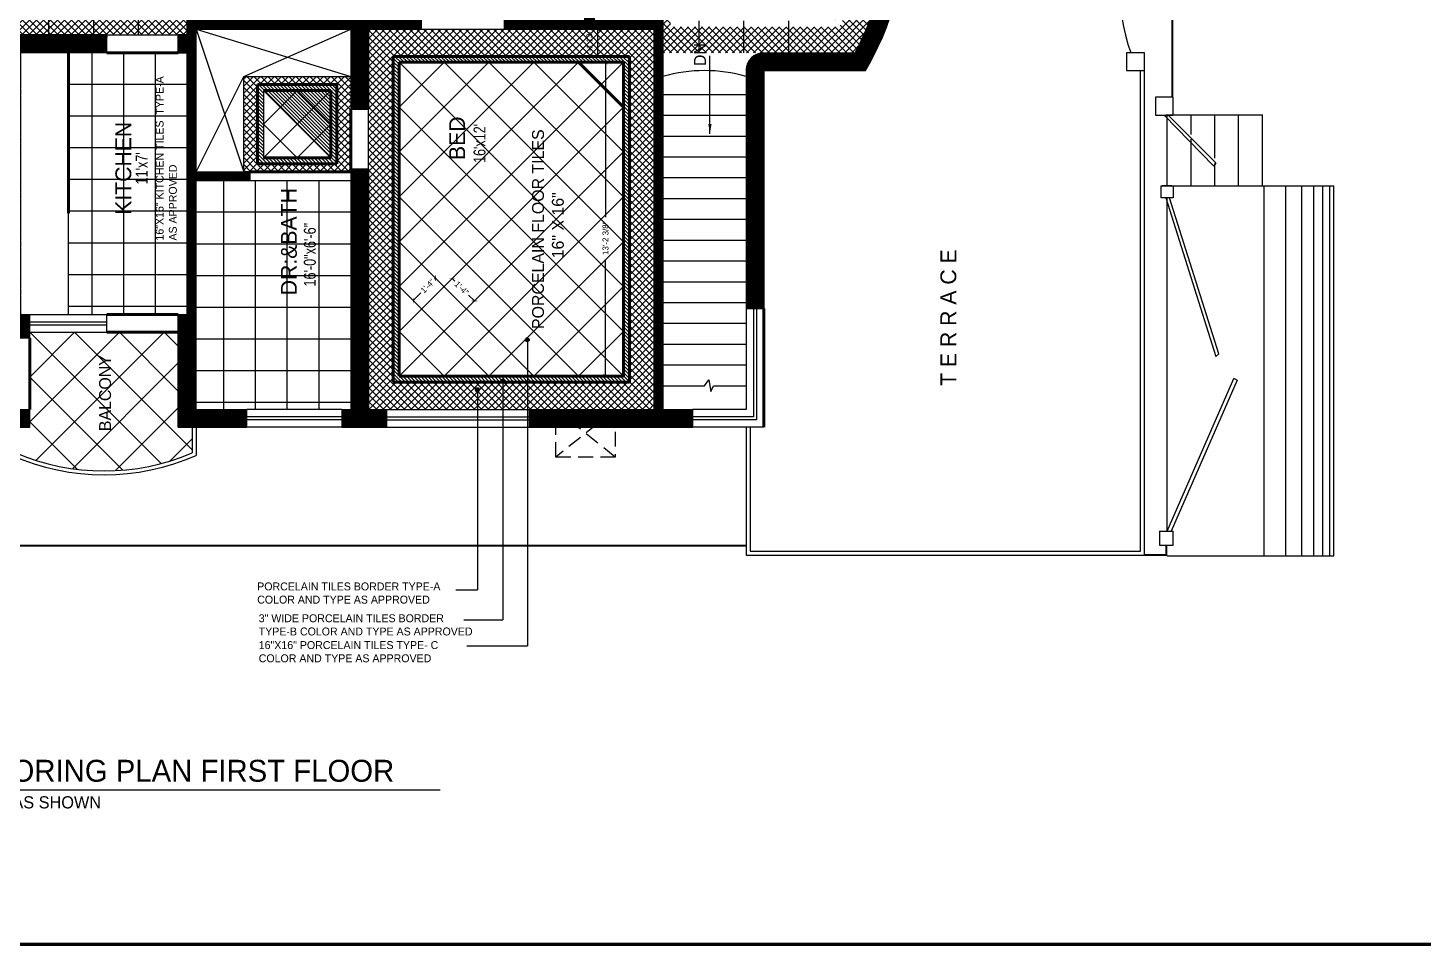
# Model space of a CAD drawing. Extents: x 10753 to 18704, y -5361 to 1140.
# Drawn here: x 14517 to 15221, y -713 to -250 of the extents above; entities that cross this region are included whole.
import ezdxf

# ---------------------------------------------------------------- set-up
doc = ezdxf.new("R2010")
doc.units = 0
doc.header["$LTSCALE"] = 30
doc.header["$MEASUREMENT"] = 0
doc.header["$PDMODE"] = 3
doc.linetypes.add('HIDDEN', pattern=[0.375, 0.25, -0.125])
doc.layers.get('0').update_dxf_attribs({"linetype": 'CONTINUOUS'})
doc.layers.get('DEFPOINTS').update_dxf_attribs({"linetype": 'CONTINUOUS'})
for name, color, linetype in [('CEILING SECTION', 33, 'CONTINUOUS'), ('FLOORING', 194, 'CONTINUOUS'), ('Flooring border', 194, 'CONTINUOUS'), ('hatch layer', 254, 'CONTINUOUS'), ('PL', 7, 'CONTINUOUS'), ('SLINE', 3, 'CONTINUOUS'), ('stairs terrace', 1, 'CONTINUOUS'), ('TEXT', 13, 'CONTINUOUS'), ('WALL', 2, 'CONTINUOUS'), ('Walls Hatch', 51, 'CONTINUOUS'), ('WINDOW', 5, 'CONTINUOUS'), ('WL', 9, 'CONTINUOUS')]:
    doc.layers.add(name, color=color, linetype=linetype)
doc.styles.add('EE', font='eurr____.ttf')
doc.styles.add('SMALL-DIM', font='stylu.ttf', dxfattribs={"height": 2})
doc.styles.get("Standard").update_dxf_attribs({"font": 'stylu.ttf', "height": 3})
doc.dimstyles.new('D1', dxfattribs={"dimtxt": 6, "dimasz": 5, "dimexe": 1, "dimexo": 2, "dimgap": 1, "dimtad": 1, "dimdec": 4, "dimzin": 3, "dimdsep": 46, "dimlunit": 4, "dimtxsty": 'Standard', "dimcen": 3, "dimclrd": 7, "dimclre": 7, "dimclrt": 2, "dimadec": 0, "dimazin": 0, "dimtfac": 1, "dimtdec": 4, "dimtofl": 0, "dimtmove": 2, "dimatfit": 3, "dimfxl": 1, "dimfrac": 2, "dimtolj": 1, "dimtzin": 1, "dimarcsym": 0})
pattern_1 = [(135, (18961.954, -16923.3047), (-1.76776695, -1.76776695), []), (225, (18961.954, -16923.3047), (1.76776695, -1.76776695), [])]
pattern_2 = [(135, (18961.9539, -16923.3047), (-0.88388348, -0.88388348), [])]

# ---------------------------------------------------------------- blocks, each defined once
blk = doc.blocks.new('WINDOW')
for p, q in [((12, 0), (0, 0)), ((12, -3.75), (0, -3.75)), ((12, -5.25), (0, -5.25)), ((12, -9), (0, -9))]:
    blk.add_line(p, q)
blk = doc.blocks.new('ACP')
at = {"layer": 'stairs terrace', "linetype": 'HIDDEN'}
for p, q in [((-3, 27), (27, 3)), ((-3, 3), (27, 27)), ((-3, 3), (-3, 27)), ((-3, 27), (27, 27)), ((27, 27), (27, 3))]:
    blk.add_line(p, q, dxfattribs=at)
blk = doc.blocks.new('_ArchTick')
at = {"color": 0, "linetype": 'ByBlock', "const_width": 0.15}
blk.add_lwpolyline([(-0.5, -0.5), (0.5, 0.5)], dxfattribs=at)
blk = doc.blocks.new('*D344')
at = {"layer": 'DEFPOINTS', "color": 0, "transparency": 16777216}
for p in [(14722.73, -376.31), (14726.99, -380.56), (14715.67, -391.88)]:
    blk.add_point(p, dxfattribs=at)
at = {"layer": 'TEXT', "color": 4, "lineweight": -2, "transparency": 16777216}
for p, q in [((14722.73, -376.31), (14722.02, -375.6)), ((14722.73, -376.31), (14722.23, -376.8)), ((14711.41, -387.62), (14710.71, -386.91)), ((14711.41, -387.62), (14715.22, -383.81))]:
    blk.add_line(p, q, dxfattribs=at)
at = {"layer": 'TEXT', "color": 4, "lineweight": -2, "transparency": 16777216, "xscale": 2, "yscale": 2, "zscale": 2}
for p, rotation in [((14722.73, -376.31), 44.99999999997237), ((14711.41, -387.62), 224.9999999999724)]:
    blk.add_blockref('_ArchTick', p, dxfattribs=dict(at, rotation=rotation))
at = {"layer": 'TEXT', "color": 4, "transparency": 16777216, "insert": (14718.73, -380.31), "char_height": 3, "attachment_point": 5, "rotation": 45}
blk.add_mtext('\\A1;1\'-4"', dxfattribs=at)
blk = doc.blocks.new('*D345')
at = {"layer": 'DEFPOINTS', "color": 0, "transparency": 16777216}
for p in [(14726.99, -380.56), (14738.3, -391.88), (14742.33, -387.85)]:
    blk.add_point(p, dxfattribs=at)
at = {"layer": 'TEXT', "color": 4, "lineweight": -2, "transparency": 16777216}
for p, q in [((14731.02, -376.53), (14731.72, -375.83)), ((14731.02, -376.53), (14732.39, -377.91)), ((14742.33, -387.85), (14739.4, -384.92)), ((14742.33, -387.85), (14743.04, -387.14))]:
    blk.add_line(p, q, dxfattribs=at)
at = {"layer": 'TEXT', "color": 4, "lineweight": -2, "transparency": 16777216, "xscale": 2, "yscale": 2, "zscale": 2}
for p, rotation in [((14731.02, -376.53), 135.0000000000276), ((14742.33, -387.85), 315.0000000000276)]:
    blk.add_blockref('_ArchTick', p, dxfattribs=dict(at, rotation=rotation))
at = {"layer": 'TEXT', "color": 4, "transparency": 16777216, "insert": (14735.9, -381.41), "char_height": 3, "attachment_point": 5, "rotation": 315}
blk.add_mtext('\\A1;1\'-4"', dxfattribs=at)
blk = doc.blocks.new('*D346')
at = {"layer": 'DEFPOINTS', "color": 0, "transparency": 16777216}
for p in [(14812.03, -267.43), (14808.49, -425.82), (14808.49, -425.82)]:
    blk.add_point(p, dxfattribs=at)
at = {"layer": 'TEXT', "color": 4, "lineweight": -2, "transparency": 16777216}
for p, q in [((14808.49, -267.43), (14807.49, -267.43)), ((14808.49, -267.43), (14808.49, -345.53)), ((14808.49, -425.82), (14808.49, -366.91)), ((14808.49, -425.82), (14807.49, -425.82))]:
    blk.add_line(p, q, dxfattribs=at)
at = {"layer": 'TEXT', "color": 4, "lineweight": -2, "transparency": 16777216, "xscale": 2, "yscale": 2, "zscale": 2}
for p, rotation in [((14808.49, -267.43), 90), ((14808.49, -425.82), 270)]:
    blk.add_blockref('_ArchTick', p, dxfattribs=dict(at, rotation=rotation))
at = {"layer": 'TEXT', "color": 4, "transparency": 16777216, "insert": (14808.49, -356.22), "char_height": 3, "attachment_point": 5, "rotation": 90}
blk.add_mtext('\\A1;13\'-2 3/8"', dxfattribs=at)
blk = doc.blocks.new('*D347')
at = {"layer": 'DEFPOINTS', "color": 0, "transparency": 16777216}
for p in [(14808.49, -250.62), (14804.42, -264.43), (14808.49, -264.43)]:
    blk.add_point(p, dxfattribs=at)
at = {"layer": 'TEXT', "color": 4, "lineweight": -2, "transparency": 16777216}
for p, q in [((14804.42, -250.62), (14803.42, -250.62)), ((14804.42, -250.62), (14804.42, -264.43)), ((14804.42, -264.43), (14803.42, -264.43))]:
    blk.add_line(p, q, dxfattribs=at)
at = {"layer": 'TEXT', "color": 4, "lineweight": -2, "transparency": 16777216, "xscale": 2, "yscale": 2, "zscale": 2}
for p, rotation in [((14804.42, -250.62), 90), ((14804.42, -264.43), 270)]:
    blk.add_blockref('_ArchTick', p, dxfattribs=dict(at, rotation=rotation))
at = {"layer": 'TEXT', "color": 4, "transparency": 16777216, "insert": (14800.38, -255.49), "char_height": 3, "attachment_point": 5, "rotation": 90}
blk.add_mtext('\\A1;1\'-1 13/16"', dxfattribs=at)

msp = doc.modelspace()

# ---------------------------------------------------------------- hatches: boundary and pattern name
at = {"layer": 'FLOORING'}
h = msp.add_hatch(dxfattribs=at)
h.set_pattern_fill('ANSI37', color=256, scale=20, angle=90)
h.set_pattern_definition(pattern_1)
edge = h.paths.add_edge_path()
edge.add_arc((14799.39221, -190.62299), 153, 376.68238281, 381.74447577)
edge.add_arc((14799.39221, -190.62299), 153, 381.74447577, 394.58406418)
edge.add_arc((14799.39221, -190.62299), 153, 394.58406418, 416.23339809)
edge.add_arc((14799.39221, -190.62299), 153, 416.23339809, 429.32298052)
edge.add_arc((14799.39221, -190.62299), 153, 429.32298052, 433.58291287)
edge.add_arc((14799.39221, -190.62299), 153, 433.58291287, 446.9893965)
edge.add_arc((14799.39221, -190.62299), 153, 446.9893965, 452.04672689)
edge.add_line((14793.92788, -37.7206), (14793.92788, -13.62299))
edge.add_line((14793.92788, -13.62299), (14679.42788, -13.62299))
edge.add_line((14679.42788, -13.62299), (14679.42788, -13.62299))
edge.add_line((14679.42788, -13.62299), (14681.42788, -13.62299))
edge.add_line((14681.42788, -13.62299), (14645.42788, -13.62299))
edge.add_line((14645.42788, -13.62299), (14647.42788, -13.62299))
edge.add_line((14647.42788, -13.62299), (14647.42788, -13.62299))
edge.add_line((14647.42788, -13.62299), (14532.92788, -13.62299))
edge.add_line((14532.92788, -13.62299), (14532.92788, -190.62299))
edge.add_line((14532.92788, -190.62299), (14519.42788, -190.62299))
edge.add_line((14519.42788, -190.62299), (14477.42788, -190.62299))
edge.add_line((14477.42788, -190.62299), (14475.92788, -190.62299))
edge.add_line((14475.92788, -190.62299), (14475.92788, -195.12299))
edge.add_line((14475.92788, -195.12299), (14475.92788, -237.12299))
edge.add_line((14475.92788, -237.12299), (14475.92788, -253.62299))
edge.add_line((14475.92788, -253.62299), (14556.92788, -253.62299))
edge.add_line((14556.92788, -253.62299), (14592.92788, -253.62299))
edge.add_line((14592.92788, -253.62299), (14597.42788, -253.62299))
edge.add_line((14597.42788, -253.62299), (14597.42788, -241.62299))
edge.add_line((14597.42788, -241.62299), (14706.39221, -241.62299))
edge.add_line((14706.39221, -241.62299), (14706.39221, -237.12299))
edge.add_line((14706.39221, -237.12299), (14715.39221, -237.12299))
edge.add_line((14715.39221, -237.12299), (14715.39221, -241.62299))
edge.add_line((14715.39221, -241.62299), (14757.39221, -241.62299))
edge.add_line((14757.39221, -241.62299), (14828.42788, -241.62299))
edge.add_line((14828.42788, -241.62299), (14828.42788, -239.62299))
edge.add_line((14828.42788, -239.62299), (14837.42788, -239.62299))
edge.add_line((14837.42788, -239.62299), (14837.42788, -262.60273))
edge.add_line((14837.42788, -262.60273), (14934.40301, -262.60273))
edge.add_arc((14799.39221, -190.62299), 153, 331.93611167, 345.26804738)
edge.add_arc((14799.39221, -190.62299), 153, 345.26804738, 358.10763578)
edge.add_arc((14799.39221, -190.62299), 153, 358.10763578, 363.16972875)
edge.add_arc((14799.39221, -190.62299), 153, 363.16972875, 376.68238281)
edge = h.paths.add_edge_path(flags=16)
edge.add_line((14926.61472, -249.50847), (14841.2025, -249.50847))
edge.add_line((14841.2025, -249.50847), (14841.2025, -226.88106))
edge.add_line((14841.2025, -226.88106), (14593.39307, -226.88106))
edge.add_line((14593.39307, -226.88106), (14593.39307, -238.19476))
edge.add_line((14593.39307, -238.19476), (14490.47754, -238.19476))
edge.add_line((14490.47754, -238.19476), (14490.47754, -198.25364))
edge.add_line((14490.47754, -198.25364), (14547.04608, -198.25364))
edge.add_line((14547.04608, -198.25364), (14547.04608, -28.54801))
edge.add_line((14547.04608, -28.54801), (14779.32025, -28.54801))
edge.add_line((14779.32025, -28.54801), (14779.32025, -50.71708))
edge.add_line((14779.32025, -50.71708), (14798.19541, -50.45973))
edge.add_arc((14799.68043, -190.45185), 140, -24.95036793, 90.60776229, ccw=False)
edge = h.paths.add_edge_path(flags=0)
edge.add_line((14924.68705, -246.50847), (14844.2025, -246.50847))
edge.add_line((14844.2025, -246.50847), (14844.2025, -223.88106))
edge.add_line((14844.2025, -223.88106), (14590.39307, -223.88106))
edge.add_line((14590.39307, -223.88106), (14590.39307, -235.19476))
edge.add_line((14590.39307, -235.19476), (14493.47754, -235.19476))
edge.add_line((14493.47754, -235.19476), (14493.47754, -201.25364))
edge.add_line((14493.47754, -201.25364), (14550.04608, -201.25364))
edge.add_line((14550.04608, -201.25364), (14550.04608, -31.54801))
edge.add_line((14550.04608, -31.54801), (14776.32025, -31.54801))
edge.add_line((14776.32025, -31.54801), (14776.32025, -53.75826))
edge.add_line((14776.32025, -53.75826), (14798.23175, -53.45951))
edge.add_arc((14799.68043, -190.45185), 137, -24.15285873, 90.6058743, ccw=False)
h.paths.add_polyline_path([(14923.39846, -201.25364), (14934.71217, -212.56735), (14900.77104, -246.50847), (14889.45733, -235.19476), (14878.14363, -246.50847), (14866.82992, -235.19476), (14855.51621, -246.50847), (14844.2025, -235.19476), (14855.51621, -223.88106), (14844.2025, -212.56735), (14832.88879, -223.88106), (14821.57508, -212.56735), (14810.26137, -223.88106), (14798.94767, -212.56735), (14787.63396, -223.88106), (14776.32025, -212.56735), (14765.00654, -223.88106), (14753.69283, -212.56735), (14742.37912, -223.88106), (14731.06542, -212.56735), (14719.75171, -223.88106), (14708.438, -212.56735), (14697.12429, -223.88106), (14685.81058, -212.56735), (14674.49687, -223.88106), (14663.18316, -212.56735), (14651.86946, -223.88106), (14640.55575, -212.56735), (14629.24204, -223.88106), (14617.92833, -212.56735), (14606.61462, -223.88106), (14595.30091, -212.56735), (14572.6735, -235.19476), (14561.35979, -223.88106), (14550.04608, -235.19476), (14538.73237, -223.88106), (14527.41866, -235.19476), (14516.10495, -223.88106), (14504.79125, -235.19476), (14493.47754, -223.88106), (14516.10495, -201.25364), (14527.41866, -212.56735), (14538.73237, -201.25364), (14550.04608, -212.56735), (14561.35979, -201.25364), (14550.04608, -189.93993), (14561.35979, -178.62622), (14550.04608, -167.31251), (14561.35979, -155.9988), (14550.04608, -144.6851), (14561.35979, -133.37139), (14550.04608, -122.05768), (14561.35979, -110.74397), (14550.04608, -99.43026), (14561.35979, -88.11655), (14550.04608, -76.80285), (14561.35979, -65.48914), (14550.04608, -54.17543), (14572.6735, -31.54801), (14583.9872, -42.86172), (14595.30091, -31.54801), (14606.61462, -42.86172), (14617.92833, -31.54801), (14629.24204, -42.86172), (14640.55575, -31.54801), (14651.86946, -42.86172), (14663.18316, -31.54801), (14674.49687, -42.86172), (14685.81058, -31.54801), (14697.12429, -42.86172), (14708.438, -31.54801), (14719.75171, -42.86172), (14731.06542, -31.54801), (14742.37912, -42.86172), (14753.69283, -31.54801), (14787.63396, -65.48914), (14798.94767, -54.17543), (14821.57508, -76.80285), (14832.88879, -65.48914), (14844.2025, -76.80285), (14855.51621, -65.48914), (14923.39846, -133.37139), (14912.08475, -144.6851), (14934.71217, -167.31251), (14923.39846, -178.62622), (14934.71217, -189.93993)], flags=0)
edge = h.paths.add_edge_path(flags=0)
edge.add_line((14892.36558, -192.84818), (14892.6404, -193.12299))
edge.add_line((14892.6404, -193.12299), (14841.01944, -193.12299))
edge.add_line((14841.01944, -193.12299), (14837.42788, -196.71455))
edge.add_line((14837.42788, -196.71455), (14837.42788, -197.62299))
edge.add_line((14837.42788, -197.62299), (14828.42788, -197.62299))
edge.add_line((14828.42788, -197.62299), (14828.42788, -190.62299))
edge.add_line((14828.42788, -190.62299), (14767.95974, -190.62299))
edge.add_arc((14767.95974, -184.62299), 6, 243.47102446, 270, ccw=False)
edge.add_line((14765.27984, -189.99125), (14715.39498, -189.93993))
edge.add_arc((14799.39221, -190.62299), 84, 179.53408239, 180)
edge.add_line((14715.39221, -190.62299), (14715.39221, -195.12299))
edge.add_line((14715.39221, -195.12299), (14706.39221, -195.12299))
edge.add_line((14706.39221, -195.12299), (14706.39221, -190.62299))
edge.add_arc((14799.39221, -190.62299), 93, -1.37103083, 180, ccw=False)
edge = h.paths.add_edge_path(flags=0)
edge.add_line((14762.03923, -183.64051), (14739.43085, -179.41427))
edge.add_arc((14799.39221, -190.62299), 61, 137.64705882, 169.41176471, ccw=False)
edge.add_line((14754.31266, -149.52756), (14771.30987, -165.02256))
edge.add_arc((14799.39221, -190.62299), 38, 137.64705882, 169.41176471)
h = msp.add_hatch(dxfattribs=at)
h.set_pattern_fill('ANSI37', color=256, scale=20, angle=90)
h.set_pattern_definition(pattern_1)
h.paths.add_polyline_path([(14715.39221, -250.62299), (14689.21474, -250.62299), (14688.92788, -250.90985), (14688.92788, -291.12299), (14688.92788, -321.12299), (14688.92788, -442.62299), (14697.92788, -442.62299), (14769.92788, -442.62299), (14832.92788, -442.62299), (14832.92788, -250.62299), (14757.39221, -250.62299)])
h.paths.add_polyline_path([(14820.49643, -264.42703), (14820.49643, -428.81895), (14701.35934, -428.81895), (14701.35934, -264.42703)], flags=16)
h.paths.add_polyline_path([(14817.49643, -267.42703), (14817.49643, -425.81895), (14704.35934, -425.81895), (14704.35934, -267.42703)], flags=0)
h.paths.add_polyline_path([(14726.98676, -267.42703), (14738.30047, -278.74074), (14749.61418, -267.42703), (14760.92788, -278.74074), (14772.24159, -267.42703), (14783.5553, -278.74074), (14794.86901, -267.42703), (14817.49643, -290.05445), (14806.18272, -301.36816), (14817.49643, -312.68187), (14806.18272, -323.99558), (14817.49643, -335.30929), (14806.18272, -346.62299), (14817.49643, -357.9367), (14806.18272, -369.25041), (14817.49643, -380.56412), (14806.18272, -391.87783), (14817.49643, -403.19154), (14794.86901, -425.81895), (14783.5553, -414.50524), (14772.24159, -425.81895), (14760.92788, -414.50524), (14749.61418, -425.81895), (14738.30047, -414.50524), (14726.98676, -425.81895), (14704.35934, -403.19154), (14715.67305, -391.87783), (14704.35934, -380.56412), (14715.67305, -369.25041), (14704.35934, -357.9367), (14715.67305, -346.62299), (14704.35934, -335.30929), (14715.67305, -323.99558), (14704.35934, -312.68187), (14715.67305, -301.36816), (14704.35934, -290.05445)], flags=0)
h = msp.add_hatch(dxfattribs=at)
h.set_pattern_fill('ANSI31', color=256, scale=10, angle=90)
h.set_pattern_definition(pattern_2)
h.paths.add_polyline_path([(14704.35934, -267.42703), (14704.35934, -425.81895), (14817.49643, -425.81895), (14817.49643, -267.42703)], flags=16)
h.paths.add_polyline_path([(14701.35934, -264.42703), (14701.35934, -428.81895), (14820.49643, -428.81895), (14820.49643, -264.42703)])
h = msp.add_hatch(dxfattribs=at)
h.set_pattern_fill('ANSI37', color=256, scale=20, angle=90)
h.set_pattern_definition(pattern_1)
h.paths.add_polyline_path([(14625.92788, -322.62299), (14625.92788, -274.62299), (14679.92788, -274.62299), (14679.92788, -322.62299)])
h.paths.add_polyline_path([(14632.95734, -278.6524), (14632.95734, -318.59359), (14672.89843, -318.59359), (14672.89843, -278.6524)], flags=16)
h = msp.add_hatch(dxfattribs=at)
h.set_pattern_fill('ANSI31', color=256, scale=10, angle=90)
h.set_pattern_definition(pattern_2)
h.paths.add_polyline_path([(14632.95734, -278.6524), (14632.95734, -318.59359), (14672.89843, -318.59359), (14672.89843, -278.6524)])
edge = h.paths.add_edge_path(flags=16)
edge.add_line((14635.95734, -281.6524), (14635.95734, -315.59359))
edge.add_line((14635.95731, -315.59359), (14669.89846, -315.59359))
edge.add_line((14669.89843, -281.6524), (14669.89843, -315.59359))
edge.add_line((14635.95727, -281.6524), (14669.8985, -281.6524))
h = msp.add_hatch(color=0, dxfattribs=at)
h.dxf.hatch_style = 1
h.paths.add_polyline_path([(14768.96461, -408.45626, 1), (14768.96461, -406.46852, 1)])
h = msp.add_hatch(color=0, dxfattribs=at)
h.dxf.hatch_style = 1
h.paths.add_polyline_path([(14756.70854, -429.20852, 1), (14756.70854, -427.22078, 1)])
h = msp.add_hatch(color=0, dxfattribs=at)
h.dxf.hatch_style = 1
h.paths.add_polyline_path([(14743.82027, -433.64145, 1), (14743.82027, -431.65372, 1)])
at = {"layer": 'Walls Hatch', "linetype": 'Continuous'}
h = msp.add_hatch(dxfattribs=at)
h.set_pattern_fill('ANSI31', color=51, angle=90)
h.set_pattern_definition([(135, (15108.82193, -18781.64388), (-0.08838834765, -0.08838834765), [])])
h.paths.add_polyline_path([(14229.92788, -451.62299), (14325.92788, -451.62299), (14325.92788, -442.62299), (14300.42788, -442.62299), (14300.42788, -396.12299), (14267.42788, -396.12299), (14267.42788, -400.62299), (14295.92788, -400.62299), (14295.92788, -442.62299), (14238.92788, -442.62299), (14238.92788, -400.62299), (14243.42788, -400.62299), (14243.42788, -396.12299), (14229.92788, -396.12299)], flags=17)
h.paths.add_polyline_path([(14238.92788, -283.2739), (14229.92788, -283.2739), (14229.92788, -339.12299), (14295.92788, -339.12299), (14295.92788, -343.62299), (14300.42788, -343.62299), (14300.42788, -339.12299), (14444.42788, -339.12299), (14444.42788, -381.12299), (14444.42788, -442.62299), (14418.432, -442.62299), (14418.432, -451.62299), (14444.42788, -451.62299), (14517.92788, -451.62299), (14517.92788, -442.62299), (14448.92788, -442.62299), (14448.92788, -339.12299), (14508.92788, -339.12299), (14508.92788, -406.5555), (14517.92788, -406.5555), (14517.92788, -394.62299), (14513.42788, -394.62299), (14513.42788, -262.62299), (14556.92788, -262.62299), (14556.92788, -253.62299), (14475.92788, -253.62299), (14475.92788, -237.12299), (14466.92788, -237.12299), (14466.92788, -253.62299), (14462.42582, -253.62299), (14462.42582, -262.62299), (14508.92788, -262.62299), (14508.92788, -334.62299), (14427.92788, -334.62299), (14427.92788, -262.62299), (14432.42582, -262.62299), (14432.42582, -253.62299), (14418.92788, -253.62299), (14418.92788, -334.62299), (14238.92788, -334.62299)])
h.paths.add_polyline_path([(14229.92788, -279.12299), (14229.92788, -283.2739), (14238.92788, -283.2739), (14238.92788, -279.12299)], flags=17)
h.paths.add_polyline_path([(14343.92788, -181.62299), (14343.92788, -61.62299), (14330.42788, -61.62299), (14330.42788, -66.12299), (14334.92788, -66.12299), (14334.92788, -162.12299), (14238.92788, -162.12299), (14238.92788, -153.12299), (14229.92788, -153.12299), (14229.92788, -195.12299), (14238.92788, -195.12299), (14238.92788, -166.62299), (14334.92788, -166.62299), (14334.92788, -190.62299), (14466.92788, -190.62299), (14466.92788, -195.12299), (14475.92788, -195.12299), (14475.92788, -190.62299), (14477.42788, -190.62299), (14477.42788, -181.62299)])
h.paths.add_polyline_path([(14532.92788, -13.62299), (14591.42788, -13.62299), (14591.42788, -4.62299), (14523.92788, -4.62299), (14523.92788, -13.62299), (14523.92788, -181.62299), (14519.42788, -181.62299), (14519.42788, -190.62299), (14532.92788, -190.62299)])
h.paths.add_polyline_path([(14433.06431, 10.37701), (14433.06431, 19.37701), (14229.92788, 19.37701), (14229.92788, -105.12299), (14238.92788, -105.12299), (14238.92788, -66.12299), (14300.42788, -66.12299), (14300.42788, -61.62299), (14238.92788, -61.62299), (14238.92788, -61.62213), (14238.91457, -61.60882), (14238.92788, -61.59551), (14238.92788, -44.65157), (14238.91457, -44.63825), (14238.92788, -44.62494), (14238.92788, -27.681), (14238.91457, -27.66769), (14238.92788, -27.65438), (14238.92788, 10.37701), (14334.92788, 10.37701), (14334.92788, -16.62299), (14343.92788, -16.62299), (14343.92788, 10.37701)])
h.paths.add_polyline_path([(14436.92788, 19.37701), (14433.06431, 19.37701), (14433.06431, 10.37701), (14436.92788, 10.37701)])
h.paths.add_polyline_path([(14601.92788, -327.12299), (14628.92788, -327.12299), (14628.92788, -322.62299), (14601.92788, -322.62299), (14601.92788, -250.62299), (14679.92788, -250.62299), (14679.92788, -291.12299), (14688.92788, -291.12299), (14688.92788, -250.62299), (14715.39221, -250.62299), (14715.39221, -237.12299), (14706.39221, -237.12299), (14706.39221, -241.62299), (14597.42788, -241.62299), (14597.42788, -253.62299), (14592.92788, -253.62299), (14592.92788, -262.62299), (14597.42788, -262.62299), (14597.42788, -394.62299), (14592.92788, -394.62299), (14592.92788, -451.62299), (14627.42788, -451.62299), (14627.42788, -442.62299), (14601.92788, -442.62299)])
h.paths.add_polyline_path([(14679.92788, -442.62299), (14675.42788, -442.62299), (14675.42788, -451.62299), (14697.92788, -451.62299), (14697.92788, -442.62299), (14688.92788, -442.62299), (14688.92788, -321.12299), (14679.92788, -321.12299)], flags=17)
h.paths.add_polyline_path([(14837.42788, -239.62299), (14828.42788, -239.62299), (14828.42788, -241.62299), (14757.39221, -241.62299), (14757.39221, -250.62299), (14832.92788, -250.62299), (14832.92788, -442.62299), (14769.92788, -442.62299), (14769.92788, -451.62299), (14852.42788, -451.62299), (14852.42788, -442.62299), (14837.42788, -442.62299)])
h.paths.add_polyline_path([(14888.42788, -271.60273), (14939.70002, -271.60273, 0.066681892), (14956.06663, -231.81916), (14947.3625, -229.53049, -0.058237248), (14934.40301, -262.60273), (14888.42788, -262.60273, 0.414213562), (14879.42788, -271.60273), (14879.42788, -391.62299), (14888.42788, -391.62299)])
h.paths.add_polyline_path([(14952.30876, -195.67536), (14961.30386, -195.97255, 0.02209114), (14961.14437, -181.66537), (14952.15813, -182.16301, -0.02209114)])
h.paths.add_polyline_path([(14945.95256, -146.7019), (14954.57376, -144.1183, 0.02209114), (14949.86514, -130.6072, 0.056081958), (14932.76588, -98.6694, 0.094745019), (14889.43361, -55.951), (14884.43131, -63.43278, -0.094745019), (14925.35623, -103.77793, -0.056081958), (14941.50553, -133.94141, -0.02209114)])
h.paths.add_polyline_path([(14856.59435, -39.05811, 0.018581867), (14845.18267, -35.22919), (14842.63876, -43.86218, -0.018581867), (14853.41645, -47.47838)])
h.paths.add_polyline_path([(14793.92788, -37.7206, -0.022070349), (14807.42788, -37.83416), (14807.42788, -28.82241, 0.006949214), (14802.92788, -28.66158), (14802.92788, -4.62299), (14735.42788, -4.62299), (14735.42788, -13.62299), (14793.92788, -13.62299)])
h.paths.add_polyline_path([(14883.36839, -188.62299), (14828.42788, -188.62299), (14828.42788, -197.62299), (14837.42788, -197.62299), (14837.42788, -193.12299), (14892.3586, -193.12299, 1.013533646), (14706.39221, -190.62299), (14706.39221, -195.12299), (14715.39158, -195.12299, -1.014264479)])
h.paths.add_polyline_path([(14803.66493, -268.71939), (14803.66493, -243.34018), (14796.71398, -243.34018), (14796.71398, -268.71939)], flags=25)

# ---------------------------------------------------------------- linework, layer by layer
at = {"linetype": 'Continuous'}
for p, q in [((14769.03468, -408.55741), (14769.03468, -561.96725)), ((14756.70854, -429.20852), (14756.70854, -548.80299)), ((14743.82027, -433.64145), (14743.82027, -533.56018)), ((14732.87892, -533.56018), (14743.82027, -533.56018)), ((14737.03923, -548.80299), (14756.70854, -548.80299)), ((14738.42604, -561.96725), (14769.03468, -561.96725))]:
    msp.add_line(p, q, dxfattribs=at)
for centre in [(14768.96461, -407.46239), (14756.70854, -428.21465), (14743.82027, -432.64758)]:
    msp.add_circle(centre, 0.99387, dxfattribs=at)
at = {"layer": 'CEILING SECTION', "color": 1}
for p, q in [((15085.91257, -285.01856), (15085.91257, -294.01856)), ((15094.91257, -285.01856), (15085.91257, -285.01856)), ((15094.91257, -294.01856), (15094.91257, -285.01856)), ((15094.91257, -294.01856), (15094.91257, -285.1687)), ((15085.91257, -294.01856), (15094.91257, -294.01856)), ((15090.41257, -294.01856), (15115.49699, -319.84049)), ((15116.46995, -318.09311), (15092.4133, -294.01856)), ((15116.46995, -318.09311), (15115.49699, -319.84049)), ((15088.91257, -335.74454), (15088.91257, -329.74454)), ((15088.91257, -329.74454), (15094.91257, -329.74454)), ((15094.1577, -329.74454), (15089.43036, -329.74454)), ((15094.91257, -329.74454), (15094.91257, -335.74454)), ((15091.91257, -335.74454), (15088.91257, -335.74454)), ((15094.1577, -335.74454), (15089.66745, -335.74454)), ((15091.1577, -335.74454), (15116.44649, -415.84745)), ((15094.91257, -335.74454), (15091.91257, -335.74454)), ((15117.92662, -414.50237), (15092.97668, -335.74454)), ((15117.92662, -414.50237), (15116.44649, -415.84745)), ((15091.88966, -504.03681), (15125.44631, -427.03063)), ((15127.27979, -427.8296), (15093.91257, -504.03681)), ((15127.27979, -427.8296), (15125.44631, -427.03063)), ((15087.92788, -504.03681), (15087.92788, -511.03681)), ((15087.92788, -504.03681), (15094.91257, -504.03681)), ((15094.91257, -511.03681), (15094.91257, -504.03681)), ((15087.92788, -511.03681), (15094.92788, -511.03681))]:
    msp.add_line(p, q, dxfattribs=at)
at = {"layer": 'CEILING SECTION'}
msp.add_line((15094.91257, -294.01856), (15091.2345, -294.01856), dxfattribs=at)
at = {"layer": 'CEILING SECTION', "color": 8}
for p, q in [((15091.91257, -329.74454), (15091.91257, -293.86842)), ((15092.14515, -293.86842), (15139.91257, -293.86842)), ((15103.91257, -303.87513), (15103.91257, -293.86842)), ((15115.91257, -315.88406), (15115.91257, -293.86842)), ((15127.91257, -329.74454), (15127.91257, -293.86842)), ((15139.91257, -329.74454), (15139.91257, -293.86842)), ((15103.91257, -329.74454), (15103.91257, -306.22124)), ((15115.91257, -329.74454), (15115.91257, -318.57405)), ((15094.53514, -329.74454), (15175.88966, -329.74454)), ((15140.88966, -516.49263), (15140.88966, -329.74454)), ((15151.72586, -516.49263), (15151.72586, -329.74454)), ((15159.76758, -516.49263), (15159.76758, -329.74454)), ((15165.88966, -516.49263), (15165.88966, -329.74454)), ((15170.44478, -516.49263), (15170.44478, -329.74454)), ((15174.01889, -516.49263), (15174.01889, -329.74454)), ((15175.88966, -516.49263), (15175.88966, -329.74454)), ((15091.88966, -503.88666), (15091.88966, -335.74454)), ((15091.91257, -516.49263), (15175.88966, -516.49263))]:
    msp.add_line(p, q, dxfattribs=at)
at = {"layer": 'FLOORING'}
for p, q in [((14527.41866, -235.19476), (14527.41866, -253.62299)), ((14550.04608, -235.19476), (14550.04608, -253.62299)), ((14572.6735, -235.19476), (14572.6735, -253.62299)), ((14715.39221, -250.62299), (14757.39221, -250.62299)), ((14855.51621, -246.50847), (14855.51621, -262.60273)), ((14878.14363, -246.50847), (14878.14363, -262.60273)), ((14900.77104, -246.50847), (14900.77104, -262.60273)), ((14556.92788, -253.62299), (14592.92788, -253.62299)), ((14549.42788, -394.62299), (14549.42788, -262.62299)), ((14597.42788, -262.62299), (14556.92788, -262.62299)), ((14565.42788, -394.62299), (14565.42788, -262.62299)), ((14581.42788, -394.62299), (14581.42788, -262.62299)), ((14817.49643, -380.56412), (14704.35934, -267.42703)), ((14817.49643, -267.42703), (14704.35934, -380.56412)), ((14794.86901, -267.42703), (14704.35934, -357.9367)), ((14772.24159, -267.42703), (14704.35934, -335.30929)), ((14749.61418, -267.42703), (14704.35934, -312.68187)), ((14726.98676, -267.42703), (14704.35934, -290.05445)), ((14817.49643, -357.9367), (14726.98676, -267.42703)), ((14817.49643, -335.30929), (14749.61418, -267.42703)), ((14817.49643, -312.68187), (14772.24159, -267.42703)), ((14597.42788, -278.62299), (14537.42788, -278.62299)), ((14669.89845, -315.59358), (14635.95732, -281.65245)), ((14669.89845, -281.65245), (14635.95732, -315.59358)), ((14652.92788, -281.65245), (14635.95732, -298.62301)), ((14635.95734, -281.6524), (14635.95734, -315.59359)), ((14669.89845, -298.62301), (14652.92788, -281.65245)), ((14597.42788, -294.62299), (14537.42788, -294.62299)), ((14688.92788, -321.12299), (14688.92788, -291.12299)), ((14817.49643, -403.19154), (14704.35934, -290.05445)), ((14817.49643, -290.05445), (14704.35934, -403.19154)), ((14652.92788, -315.59358), (14635.95732, -298.62301)), ((14669.89845, -298.62301), (14652.92788, -315.59358)), ((14597.42788, -310.62299), (14537.42788, -310.62299)), ((14817.49643, -425.81895), (14704.35934, -312.68187)), ((14817.49643, -312.68187), (14704.35934, -425.81895)), ((14597.42788, -326.62299), (14537.42788, -326.62299)), ((14615.92788, -442.62299), (14615.92788, -327.12299)), ((14628.92788, -327.12299), (14679.92788, -327.12299)), ((14631.92788, -442.62299), (14631.92788, -327.12299)), ((14647.92788, -442.62299), (14647.92788, -327.12299)), ((14663.92788, -442.62299), (14663.92788, -327.12299)), ((14794.86901, -425.81895), (14704.35934, -335.30929)), ((14817.49643, -335.30929), (14726.98676, -425.81895)), ((14597.42788, -342.62299), (14537.42788, -342.62299)), ((14679.92788, -343.12299), (14601.92788, -343.12299)), ((14597.42788, -358.62299), (14537.42788, -358.62299)), ((14772.24159, -425.81895), (14704.35934, -357.9367)), ((14817.49643, -357.9367), (14749.61418, -425.81895)), ((14679.92788, -359.12299), (14601.92788, -359.12299)), ((14597.42788, -374.62299), (14537.42788, -374.62299)), ((14679.92788, -375.12299), (14601.92788, -375.12299)), ((14749.61418, -425.81895), (14704.35934, -380.56412)), ((14817.49643, -380.56412), (14772.24159, -425.81895)), ((14597.42788, -390.62299), (14537.42788, -390.62299)), ((14679.92788, -391.12299), (14601.92788, -391.12299)), ((14584.18962, -469.88473), (14517.92788, -403.62299)), ((14563.18272, -403.62299), (14517.92788, -448.87783)), ((14540.5553, -403.62299), (14517.92788, -426.25041)), ((14585.81014, -403.62299), (14521.15661, -468.27652)), ((14599.92788, -462.99558), (14540.5553, -403.62299)), ((14592.92788, -433.36816), (14563.18272, -403.62299)), ((14592.92788, -410.74074), (14585.81014, -403.62299)), ((14679.92788, -407.12299), (14601.92788, -407.12299)), ((14726.98676, -425.81895), (14704.35934, -403.19154)), ((14817.49643, -403.19154), (14794.86901, -425.81895)), ((14592.92788, -419.13266), (14539.56184, -472.49871)), ((14564.90097, -473.22349), (14517.92788, -426.25041)), ((14679.92788, -423.12299), (14601.92788, -423.12299)), ((14592.92788, -441.76008), (14561.21384, -473.47413)), ((14679.92788, -439.12299), (14601.92788, -439.12299)), ((14541.85088, -472.80082), (14517.92788, -448.87783)), ((14599.92788, -457.3875), (14588.73543, -468.57995))]:
    msp.add_line(p, q, dxfattribs=at)
msp.add_lwpolyline([(14625.92788, -322.62299), (14625.92788, -274.62299), (14679.92788, -274.62299), (14679.92788, -322.62299)], close=True, dxfattribs=at)
at = {"layer": 'Flooring border', "linetype": 'Continuous', "lineweight": 60}
for p, q in [((14820.49643, -264.42703), (14701.35934, -264.42703)), ((14701.35934, -264.42703), (14701.35934, -428.81895)), ((14817.49643, -267.42703), (14704.35934, -267.42703)), ((14704.35934, -267.42703), (14704.35934, -425.81895)), ((14817.49643, -267.42703), (14817.49643, -425.81895)), ((14820.49643, -264.42703), (14820.49643, -428.81895)), ((14632.95734, -278.6524), (14672.89843, -278.6524)), ((14632.95734, -278.6524), (14632.95734, -318.59359)), ((14672.89843, -278.6524), (14672.89843, -318.59359)), ((14635.95727, -281.6524), (14669.8985, -281.6524)), ((14669.89843, -281.6524), (14669.89843, -315.59359)), ((14635.95731, -315.59359), (14669.89846, -315.59359)), ((14632.95734, -318.59359), (14672.89843, -318.59359)), ((14820.49643, -428.81895), (14701.35934, -428.81895)), ((14817.49643, -425.81895), (14704.35934, -425.81895))]:
    msp.add_line(p, q, dxfattribs=at)
at = {"layer": 'hatch layer', "linetype": 'Continuous', "lineweight": 60}
for p, q in [((14556.92788, -262.62299), (14592.92788, -262.62299)), ((14679.92788, -321.12299), (14679.92788, -291.12299)), ((14628.92788, -322.62299), (14679.92788, -322.62299)), ((14556.92788, -394.62299), (14592.92788, -394.62299)), ((14517.92788, -442.62299), (14517.92788, -406.5555)), ((14556.92788, -403.62299), (14592.92788, -403.62299))]:
    msp.add_line(p, q, dxfattribs=at)
at = {"layer": 'PL'}
for p, q in [((14601.92788, -250.62299), (14679.92788, -274.62299)), ((14601.92788, -250.62299), (14625.92788, -322.62299)), ((14625.92788, -274.62299), (14679.92788, -250.62299)), ((14601.92788, -322.62299), (14625.92788, -274.62299)), ((14625.92788, -274.62299), (14679.92788, -274.62299)), ((14625.92788, -322.62299), (14625.92788, -274.62299)), ((14837.42788, -283.62299), (14879.42788, -283.62299)), ((14837.42788, -294.12299), (14879.42788, -294.12299)), ((14537.42788, -313.62299), (14537.42788, -299.55803)), ((14837.42788, -304.62299), (14879.42788, -304.62299)), ((14837.42788, -315.12299), (14879.42788, -315.12299)), ((14837.42788, -325.62299), (14879.42788, -325.62299)), ((14837.42788, -336.12299), (14879.42788, -336.12299)), ((14537.42788, -394.62299), (14537.42788, -343.62299)), ((14837.42788, -346.62299), (14879.42788, -346.62299)), ((14837.42788, -357.12299), (14879.42788, -357.12299)), ((14837.42788, -367.62299), (14879.42788, -367.62299)), ((14837.42788, -378.12299), (14879.42788, -378.12299)), ((14837.42788, -388.62299), (14879.42788, -388.62299)), ((14837.42788, -399.12299), (14879.42788, -399.12299)), ((14837.42788, -409.62299), (14879.42788, -409.62299)), ((14837.42788, -420.12299), (14879.42788, -420.12299)), ((14858.42788, -430.62299), (14860.53493, -427.58466)), ((14860.53493, -427.58466), (14861.56836, -433.49444)), ((14837.42788, -430.62299), (14858.42788, -430.62299)), ((14861.56836, -433.49444), (14862.89265, -430.62299)), ((14862.89265, -430.62299), (14879.42788, -430.62299)), ((14599.92788, -451.62299), (14599.92788, -464.44896)), ((14601.92788, -451.62299), (14601.92788, -465.75699))]:
    msp.add_line(p, q, dxfattribs=at)
at = {"layer": 'PL', "linetype": 'Continuous', "lineweight": 60}
msp.add_line((14537.42788, -343.62299), (14537.42788, -262.62299), dxfattribs=at)
at = {"layer": 'PL', "color": 254, "linetype": 'Continuous', "lineweight": 60}
for p, q in [((14635.95738, -281.6524), (14635.95732, -281.65245)), ((14669.89845, -281.65245), (14669.89839, -281.6524)), ((14626.10451, -322.62299), (14625.92788, -322.44637))]:
    msp.add_line(p, q, dxfattribs=at)
at = {"layer": 'PL'}
for centre, radius, start, end in [((14858.42788, -346.62299), 75, 73.73979529, 106.26020471), ((14555.42788, -361.1091), 112.51389, 246.70241889, 293.29758111), ((14555.42788, -361.1091), 114.51389, 246.0421623, 293.9578377)]:
    msp.add_arc(centre, radius, start, end, dxfattribs=at)
at = {"layer": 'SLINE'}
msp.add_line((14435.42519, -634.52648), (14725.01653, -634.52648), dxfattribs=at)
at = {"layer": 'stairs terrace'}
for points in [[(14879.42788, -451.6185), (14879.42788, -516.12299), (15080.42788, -516.12299), (15080.42788, -271.62299)], [(14881.42788, -451.6185), (14881.42788, -514.12299), (15078.42788, -514.12299), (15078.42788, -271.62299)]]:
    msp.add_lwpolyline(points, dxfattribs=at)
msp.add_arc((15176.42788, -226.62299), 109, 160.71451836, 199.28548164, dxfattribs=at)
at = {"layer": 'TEXT', "color": 254, "linetype": 'Continuous', "lineweight": 60}
for p, q in [((14689.21474, -250.62299), (14688.92788, -250.90985)), ((14817.49643, -290.05445), (14794.86901, -267.42703))]:
    msp.add_line(p, q, dxfattribs=at)
at = {"layer": 'TEXT', "linetype": 'Continuous', "lineweight": 60}
msp.add_line((14939.70002, -271.60273), (14939.70002, -271.60273), dxfattribs=at)
at = {"layer": 'WALL'}
for p, q in [((14715.39221, -237.12299), (14715.39221, -250.62299)), ((14597.42788, -253.62299), (14597.42788, -241.62299)), ((14597.42788, -241.62299), (14597.42788, -253.62299)), ((14757.39221, -241.62299), (14757.39221, -250.62299)), ((14837.42788, -239.62299), (14837.42788, -442.62299)), ((14837.42788, -262.60273), (14837.42788, -239.62299)), ((14601.92788, -322.62299), (14601.92788, -250.62299)), ((14601.92788, -250.62299), (14679.92788, -250.62299)), ((14679.92788, -250.62299), (14679.92788, -291.12299)), ((14688.92788, -250.62299), (14688.92788, -291.12299)), ((14688.92788, -250.62299), (14715.39221, -250.62299)), ((14757.39221, -250.62299), (14832.92788, -250.62299)), ((14832.92788, -250.62299), (14832.92788, -442.62299)), ((14475.92788, -253.62299), (14556.92788, -253.62299)), ((14556.92788, -253.62299), (14475.92788, -253.62299)), ((14556.92788, -262.62299), (14556.92788, -253.62299)), ((14592.92788, -262.62299), (14592.92788, -253.62299)), ((14592.92788, -253.62299), (14597.42788, -253.62299)), ((14597.42788, -253.62299), (14592.92788, -253.62299)), ((14556.92788, -262.62299), (14513.42788, -262.62299)), ((14592.92788, -262.62299), (14597.42788, -262.62299)), ((14597.42788, -394.62299), (14597.42788, -262.62299)), ((14888.42788, -262.60273), (14934.40301, -262.60273)), ((14879.42788, -271.60273), (14879.42788, -391.62299)), ((14888.42788, -271.60273), (14888.42788, -391.62299)), ((14888.42788, -271.60273), (14939.70002, -271.60273)), ((14679.92788, -291.12299), (14688.92788, -291.12299)), ((14601.92788, -322.62299), (14628.92788, -322.62299)), ((14628.92788, -322.62299), (14628.92788, -327.12299)), ((14679.92788, -321.12299), (14679.92788, -442.62299)), ((14679.92788, -321.12299), (14688.92788, -321.12299)), ((14688.92788, -321.12299), (14688.92788, -442.62299)), ((14601.92788, -442.62299), (14601.92788, -327.12299)), ((14601.92788, -327.12299), (14628.92788, -327.12299)), ((14879.42788, -391.62299), (14888.42788, -391.62299)), ((14513.42788, -394.62299), (14517.92788, -394.62299)), ((14517.92788, -406.5555), (14517.92788, -394.62299)), ((14592.92788, -451.62299), (14592.92788, -394.62299)), ((14592.92788, -394.62299), (14597.42788, -394.62299)), ((14517.92788, -406.5555), (14508.92788, -406.5555)), ((14448.92788, -442.62299), (14517.92788, -442.62299)), ((14517.92788, -451.62299), (14517.92788, -442.62299)), ((14601.92788, -442.62299), (14627.42788, -442.62299)), ((14627.42788, -451.62299), (14627.42788, -442.62299)), ((14627.42788, -442.62299), (14627.42788, -442.62299)), ((14675.42788, -442.62299), (14675.42788, -451.62299)), ((14675.42788, -442.62299), (14679.92788, -442.62299)), ((14688.92788, -442.62299), (14697.92788, -442.62299)), ((14697.92788, -442.62299), (14697.92788, -451.62299)), ((14769.92788, -442.62299), (14832.92788, -442.62299)), ((14769.92788, -442.62299), (14769.92788, -451.62299)), ((14837.42788, -442.62299), (14852.42788, -442.62299)), ((14852.42788, -442.62299), (14852.42788, -451.62299)), ((14444.42788, -451.62299), (14517.92788, -451.62299)), ((14592.92788, -451.62299), (14627.42788, -451.62299)), ((14675.42788, -451.62299), (14697.92788, -451.62299)), ((14769.92788, -451.62299), (14852.42788, -451.62299))]:
    msp.add_line(p, q, dxfattribs=at)
at = {"layer": 'WALL', "const_width": 1}
for points in [[(14879.42788, -511.26374), (14174.42788, -511.47735), (14174.42788, 55.37701)], [(15094.42788, 55.37701), (15094.42788, -285.03681)], [(15080.42788, -516.12299), (15091.42788, -516.12299), (15091.42788, -511.03681)]]:
    msp.add_lwpolyline(points, dxfattribs=at)
at = {"layer": 'WALL'}
msp.add_lwpolyline([(15071.42788, -262.62299), (15071.42788, -271.62299), (15080.42788, -271.62299), (15080.42788, -262.62299)], close=True, dxfattribs=at)
for centre, radius, start, end in [((14799.39221, -190.62299), 153, 331.93611167, 345.26804738), ((14799.39221, -190.62299), 162, 330.008274, 345.26804738), ((14888.42788, -271.60273), 9, 90, 180), ((14888.42788, -271.60273), 9, 90, 180)]:
    msp.add_arc(centre, radius, start, end, dxfattribs=at)
at = {"layer": 'WINDOW'}
for p, q in [((14879.42788, -391.62299), (14879.42788, -442.62299)), ((14883.17788, -391.62299), (14883.17788, -446.37299)), ((14884.67788, -391.62299), (14884.67788, -447.87299)), ((14517.92788, -394.62299), (14556.92788, -394.62299)), ((14517.92788, -398.37299), (14556.92788, -398.37299)), ((14517.92788, -399.87299), (14556.92788, -399.87299)), ((14556.92788, -403.62299), (14556.92788, -394.62299)), ((14517.92788, -403.62299), (14556.92788, -403.62299)), ((14879.42788, -442.62299), (14852.42788, -442.62299)), ((14883.17788, -446.37299), (14852.42788, -446.37299)), ((14884.67788, -447.87299), (14852.42788, -447.87299)), ((14888.42788, -451.62299), (14852.42788, -451.62299))]:
    msp.add_line(p, q, dxfattribs=at)
at = {"layer": 'WINDOW', "linetype": 'Continuous', "lineweight": 60}
msp.add_line((14888.42788, -451.62299), (14888.42788, -391.62299), dxfattribs=at)
at = {"layer": 'WL', "const_width": 1.80316}
msp.add_lwpolyline([(15402.50875, 196.28979), (15402.50875, -712.50457), (14027.70639, -712.50457), (14027.70639, 196.28979)], close=True, dxfattribs=at)

# ---------------------------------------------------------------- block references
at = {"layer": 'WALL', "rotation": 180}
msp.add_blockref('ACP', (14810.42788, -439.62299), dxfattribs=at)
at = {"layer": 'WINDOW', "xscale": 4, "zscale": 4}
msp.add_blockref('WINDOW', (14627.42788, -442.62299), dxfattribs=at)
at = {"layer": 'WINDOW', "xscale": 6, "zscale": 6, "rotation": 180}
msp.add_blockref('WINDOW', (14769.92788, -451.62299), dxfattribs=at)

# ---------------------------------------------------------------- texts
at = {"layer": 'SLINE', "style": 'SMALL-DIM'}
for s, height, p in [('FLOORING PLAN FIRST FLOOR', 11.0592, (14480.01354, -630.46216, 0.11746)), ('SCALE AS SHOWN', 6.144, (14479.99607, -643.9238, 0.13881))]:
    msp.add_text(s, height=height, dxfattribs=at).set_placement(p)
at = {"layer": 'TEXT'}
for s, p in [('BED', (14737.61125, -316.74227)), ('KITCHEN', (14569.15958, -344.40137)), ('DR:&BATH', (14652.70873, -384.98222))]:
    msp.add_text(s, height=8, rotation=90, dxfattribs=at).set_placement(p)
for s, width, p in [("16'x12'", 0.791402, (14747.9083, -318.22296)), ("11'x7'", 0.791402, (14577.46004, -329.03626)), ('16\'-0"x6\'-6"', 0.794151, (14662.26226, -380.57209))]:
    msp.add_text(s, height=6, rotation=90, dxfattribs=dict(at, width=width)).set_placement(p)
at = {"layer": 'TEXT', "color": 1}
msp.add_text('T E R R A C E', height=8, rotation=90, dxfattribs=at).set_placement((14985.4642, -430.74629))
at = {"layer": 'TEXT', "color": 4, "insert": (14581.48664, -357.36186), "char_height": 4, "attachment_point": 1, "rotation": 90, "style": 'EE'}
msp.add_mtext_dynamic_manual_height_columns('16"X16" KITCHEN TILES  TYPE-A\\PAS APPROVED', width=99.5300569, gutter_width=45, heights=[0], dxfattribs=at)
at = {"layer": 'TEXT', "insert": (14771.42068, -402.01738), "char_height": 6, "attachment_point": 1, "rotation": 90, "style": 'EE'}
msp.add_mtext_dynamic_manual_height_columns('{\\C3;PORCELAIN FLOOR TILES \\P                16" X 16"}', width=161.7670983, gutter_width=45, heights=[0], dxfattribs=at)
at = {"layer": 'TEXT', "color": 4, "insert": (14632.72276, -529.90403), "char_height": 4, "attachment_point": 1, "style": 'EE'}
msp.add_mtext_dynamic_manual_height_columns('PORCELAIN TILES BORDER TYPE-A\\PCOLOR AND TYPE AS APPROVED', width=99.5300569, gutter_width=45, heights=[0], dxfattribs=at)
at = {"layer": 'TEXT', "char_height": 4, "attachment_point": 1, "style": 'EE'}
for s, width, insert in [('{\\C4;3" WIDE PORCELAIN TILES BORDER\\PTYPE-B COLOR AND TYPE AS APPROVED}', 117.6894946, (14633.49815, -545.97506)), ('{\\C4;16"X16" PORCELAIN TILES TYPE- C\\PCOLOR AND TYPE AS APPROVED}', 105.3543532, (14633.49815, -559.51307))]:
    msp.add_mtext_dynamic_manual_height_columns(s, width=width, gutter_width=45, heights=[0], dxfattribs=dict(at, insert=insert))
at = {"layer": 'WINDOW'}
for s, p in [('DN', (14859.15341, -269.33404)), ('BALCONY', (14558.96342, -453.55136))]:
    msp.add_text(s, height=6, rotation=90, dxfattribs=at).set_placement(p)

# ---------------------------------------------------------------- dimensions: what is measured, and where the dimension line sits
at = {"layer": 'TEXT'}
for base, p1, p2, angle, picture, middle, dimtype in [((14804.41507, -264.42703), (14808.48575, -250.62299), (14808.48575, -264.42703), 90, '*D347', (14800.38492, -255.48732), 160), ((14808.48575, -425.81895), (14812.02922, -267.42703), (14808.48575, -425.81895), 90, '*D346', (14808.48575, -356.21867), 160), ((14722.72843, -376.30579), (14715.67305, -391.87783), (14726.98676, -380.56412), 45, '*D344', (14718.72831, -380.30592), 161), ((14742.3298, -387.8485), (14726.98676, -380.56412), (14738.30047, -391.87783), 315, '*D345', (14735.89563, -381.41433), 161)]:
    dim = msp.add_linear_dim(base=base, p1=p1, p2=p2, angle=angle, dimstyle='D1', override={"dimtxt": 3, "dimasz": 2, "dimexo": 9, "dimblk": 'ArchTick', "dimclrd": 4, "dimclre": 4, "dimclrt": 4, "dimldrblk": 'ArchTick', "dimfxlon": 1}, dxfattribs=at)
    dim.commit()
    dim.dimension.update_dxf_attribs({"geometry": picture, "text_midpoint": middle, "dimtype": dimtype})

# ---------------------------------------------------------------- leaders
at = {"layer": 'WALL', "color": 7}
msp.add_leader([(14861.16014, -303.48588), (14861.16014, -264.20797)], dimstyle='D1', dxfattribs=at)

doc.saveas('drawing.dxf')
